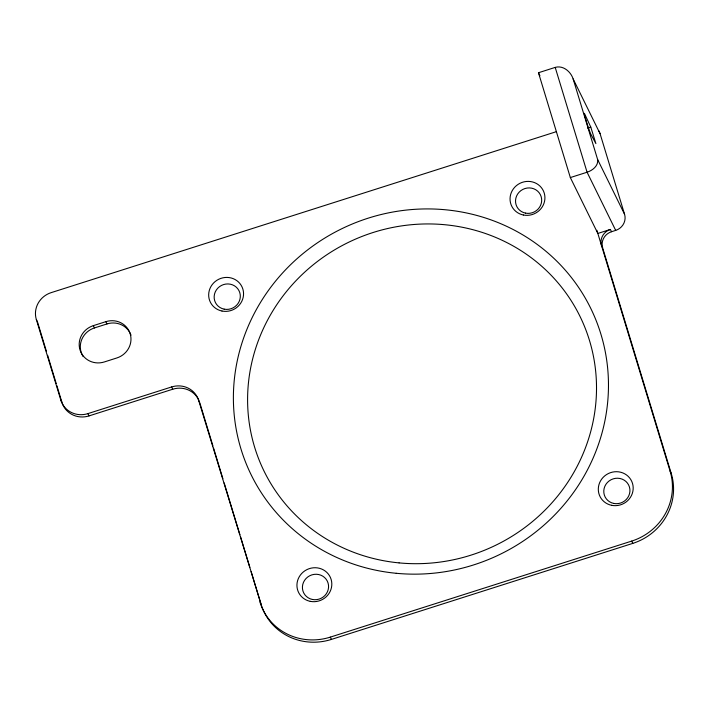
<?xml version="1.0" encoding="UTF-8"?>
<svg xmlns="http://www.w3.org/2000/svg" width="709" height="709" viewBox="0 0 709 709"><rect width="100%" height="100%" fill="white"/><g stroke="black" fill="none" stroke-linecap="round" stroke-linejoin="round"><path stroke-width="1.06" d="M611.512 231.728L610.387 229.441L597.838 233.447L570.337 177.569L538.468 72.735L555.209 67.399C563.141 65.051 570.798 71.68 573.129 78.912L600.062 133.655L624.576 214.295A13.196 12.629 -26.2 0 1 615.696 230.39L611.512 231.728A13.196 12.629 -26.2 0 0 602.632 247.822L671.281 473.621A57.163 54.726 -26.2 0 1 632.8 543.378L331.431 639.412A57.163 54.726 -26.2 0 1 261.08 604.334L198.671 400.443A21.988 21.048 -26.2 0 0 171.613 386.954L87.898 413.622A21.988 21.048 -26.2 0 1 60.841 400.133L36.327 319.493A21.988 21.048 -26.2 0 1 51.119 292.657L556.468 131.635M587.646 128.134L590.792 127.133L595.897 143.581L590.694 133.877A10.989 0.487 72.3 0 1 586.228 120.947A10.989 0.487 72.3 0 1 584.562 113.715L590.792 127.133M93.296 325.661L105.854 321.664A19.79 18.948 -26.2 0 1 130.199 333.806A19.79 18.948 -26.2 0 1 116.879 357.948L104.329 361.953A19.79 18.948 -26.2 0 1 79.975 349.812A19.79 18.948 -26.2 0 1 93.296 325.661L94.412 327.948A19.79 18.948 -26.2 0 0 83.166 356.583M94.412 327.948L106.97 323.942A19.79 18.948 -26.2 0 1 131.014 335.153M570.337 177.569L587.079 172.234C592.432 170.514 598.582 165.835 597.643 159.552L573.129 78.912M62.25 403.288A21.988 21.048 -26.2 0 0 89.024 415.908L172.73 389.232A21.988 21.048 -26.2 0 1 198.812 400.151M259.964 602.047A57.163 54.726 -26.2 0 0 330.305 637.125L631.675 541.1A57.163 54.726 -26.2 0 0 670.156 471.343L596.872 230.274M597.643 159.552L624.576 214.295M538.468 72.735L539.912 75.668M615.696 230.39L587.079 172.234L555.209 67.399M602.632 247.822L601.516 245.544A13.196 12.629 -26.2 0 1 610.387 229.441M670.156 471.343L671.281 473.621M631.675 541.1L632.8 543.378M330.305 637.125L331.431 639.412M198.671 400.443L199.415 401.968M171.613 386.954L172.73 389.232M105.854 321.664L106.97 323.942M87.898 413.622L89.024 415.908M36.327 319.493L37.072 321.009M60.841 400.133L61.958 402.411L56.871 385.661M199.787 402.721L212.948 445.996M213.586 448.115L222.892 478.726M224.177 482.944L239.899 534.666M240.546 536.775L249.852 567.386M251.137 571.605L261.08 604.334M37.444 321.771L46.36 351.097M47.636 355.289L56.233 383.56M598.68 130.66A13.196 12.629 -26.2 0 1 600.062 133.655M399.078 562.893A175.894 168.387 -26.2 0 0 583.312 323.605A175.894 168.387 -26.2 0 0 283.768 294.962A175.894 168.387 -26.2 0 0 399.078 562.893M396.234 573.289A189.09 181.017 -26.2 0 0 594.284 316.063A189.09 181.017 -26.2 0 0 272.274 285.266A189.09 181.017 -26.2 0 0 396.234 573.289M525.511 213.125A13.196 12.629 -26.2 0 0 541.162 196.65A13.196 12.629 -26.2 0 0 519.139 192.174A13.196 12.629 -26.2 0 0 525.511 213.125M523.357 215.004A17.592 16.839 -26.2 0 0 544.228 193.034A17.592 16.839 -26.2 0 0 514.867 187.07A17.592 16.839 -26.2 0 0 523.357 215.004M312.403 599.468A13.196 12.629 -26.2 0 0 328.054 582.993A13.196 12.629 -26.2 0 0 306.031 578.517A13.196 12.629 -26.2 0 0 312.403 599.468M310.25 601.347A17.592 16.839 -26.2 0 0 331.121 579.377A17.592 16.839 -26.2 0 0 301.759 573.413A17.592 16.839 -26.2 0 0 310.25 601.347M224.141 309.151A13.196 12.629 -26.2 0 0 239.793 292.675A13.196 12.629 -26.2 0 0 217.769 288.2A13.196 12.629 -26.2 0 0 224.141 309.151M221.988 311.029A17.592 16.839 -26.2 0 0 242.859 289.059A17.592 16.839 -26.2 0 0 213.498 283.095A17.592 16.839 -26.2 0 0 221.988 311.029M613.772 503.434A13.196 12.629 -26.2 0 0 629.424 486.959A13.196 12.629 -26.2 0 0 607.4 482.483A13.196 12.629 -26.2 0 0 613.772 503.434M611.619 505.313A17.592 16.839 -26.2 0 0 632.49 483.343A17.592 16.839 -26.2 0 0 603.129 477.379A17.592 16.839 -26.2 0 0 611.619 505.313"/></g></svg>
